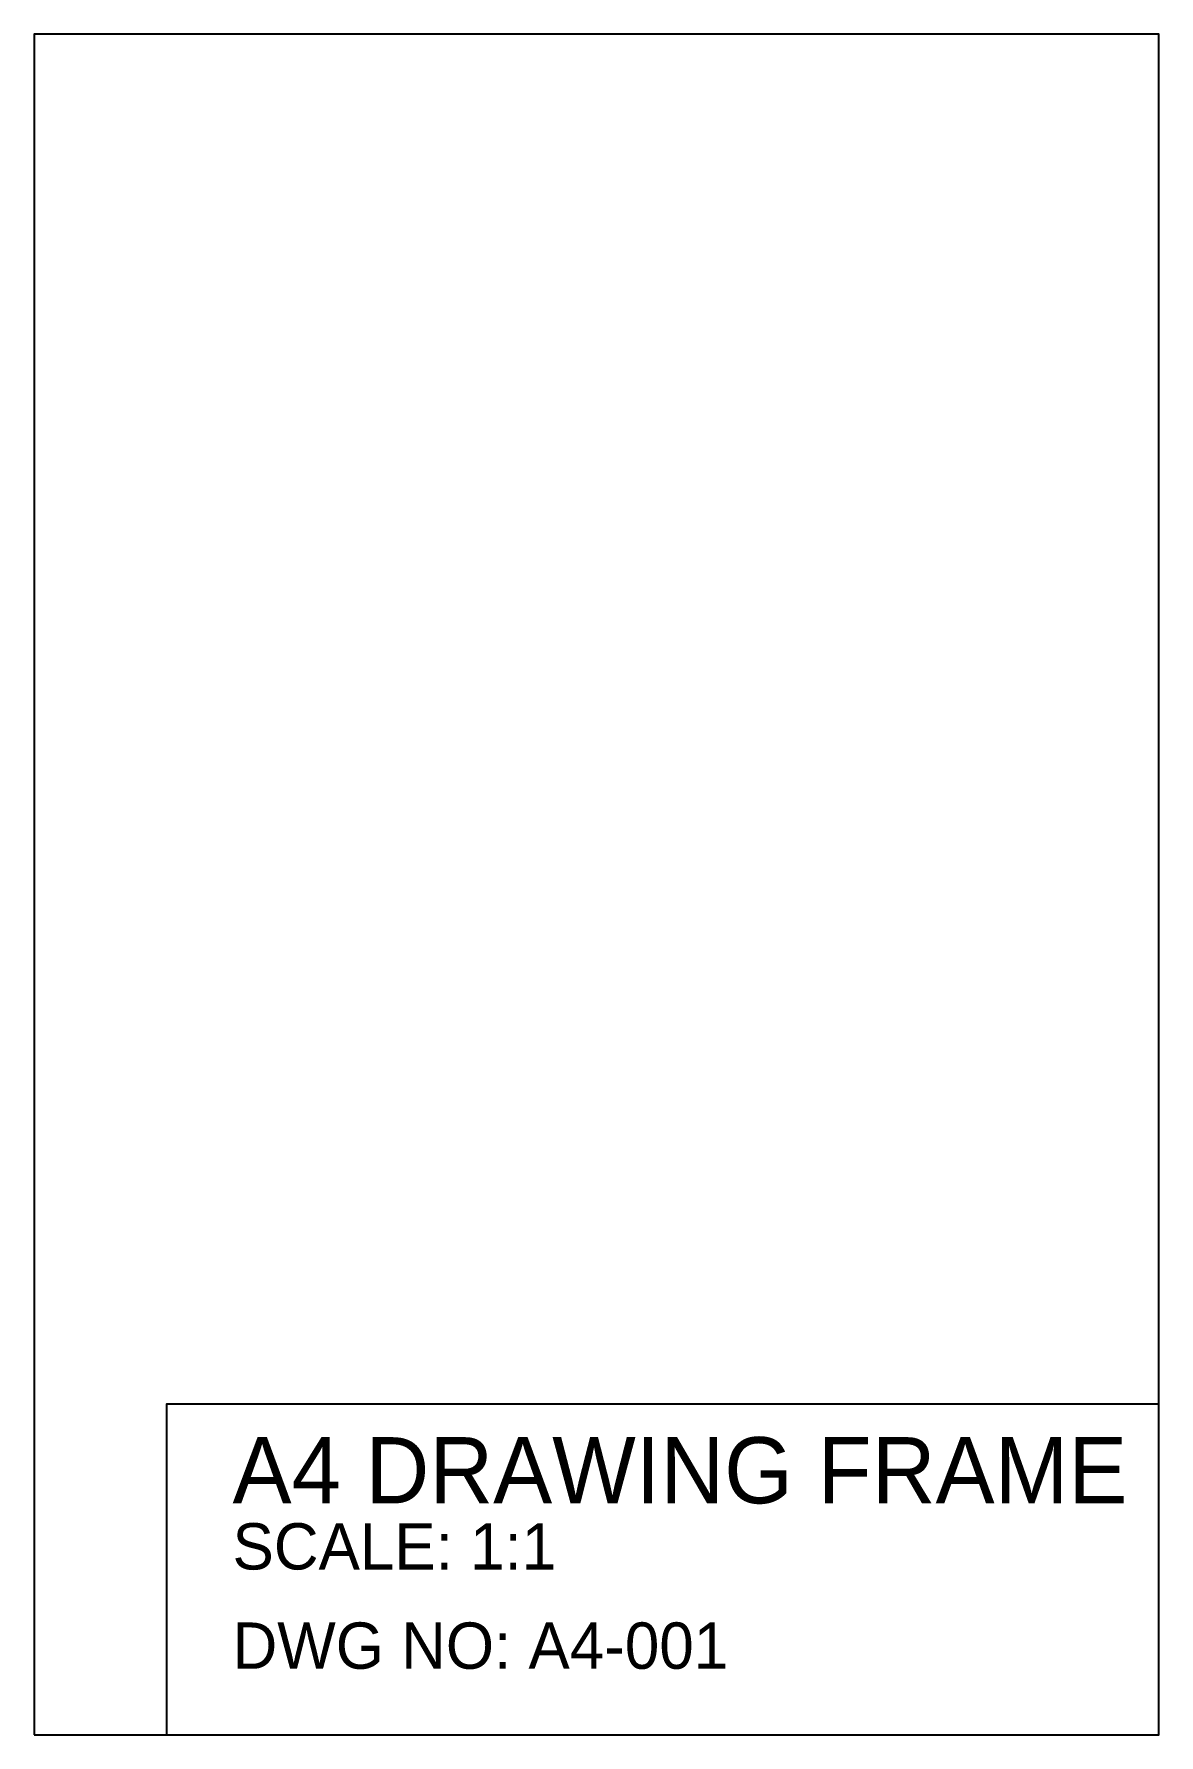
# Model space of a CAD drawing. Header units: millimetres. Extents: x 20 to 190, y 20 to 277.
import ezdxf

# ---------------------------------------------------------------- set-up
doc = ezdxf.new("R2010")
doc.units = ezdxf.units.MM

msp = doc.modelspace()

# ---------------------------------------------------------------- linework, layer by layer
for points in [[(20, 20), (190, 20), (190, 277), (20, 277), (20, 20)], [(40, 20), (190, 20), (190, 70), (40, 70), (40, 20)]]:
    msp.add_lwpolyline(points)

# ---------------------------------------------------------------- texts
for s, height, p in [('A4 DRAWING FRAME', 10, (50, 55)), ('SCALE: 1:1', 7, (50, 45)), ('DWG NO: A4-001', 7, (50, 30))]:
    msp.add_text(s, height=height).set_placement(p)

doc.saveas('drawing.dxf')
